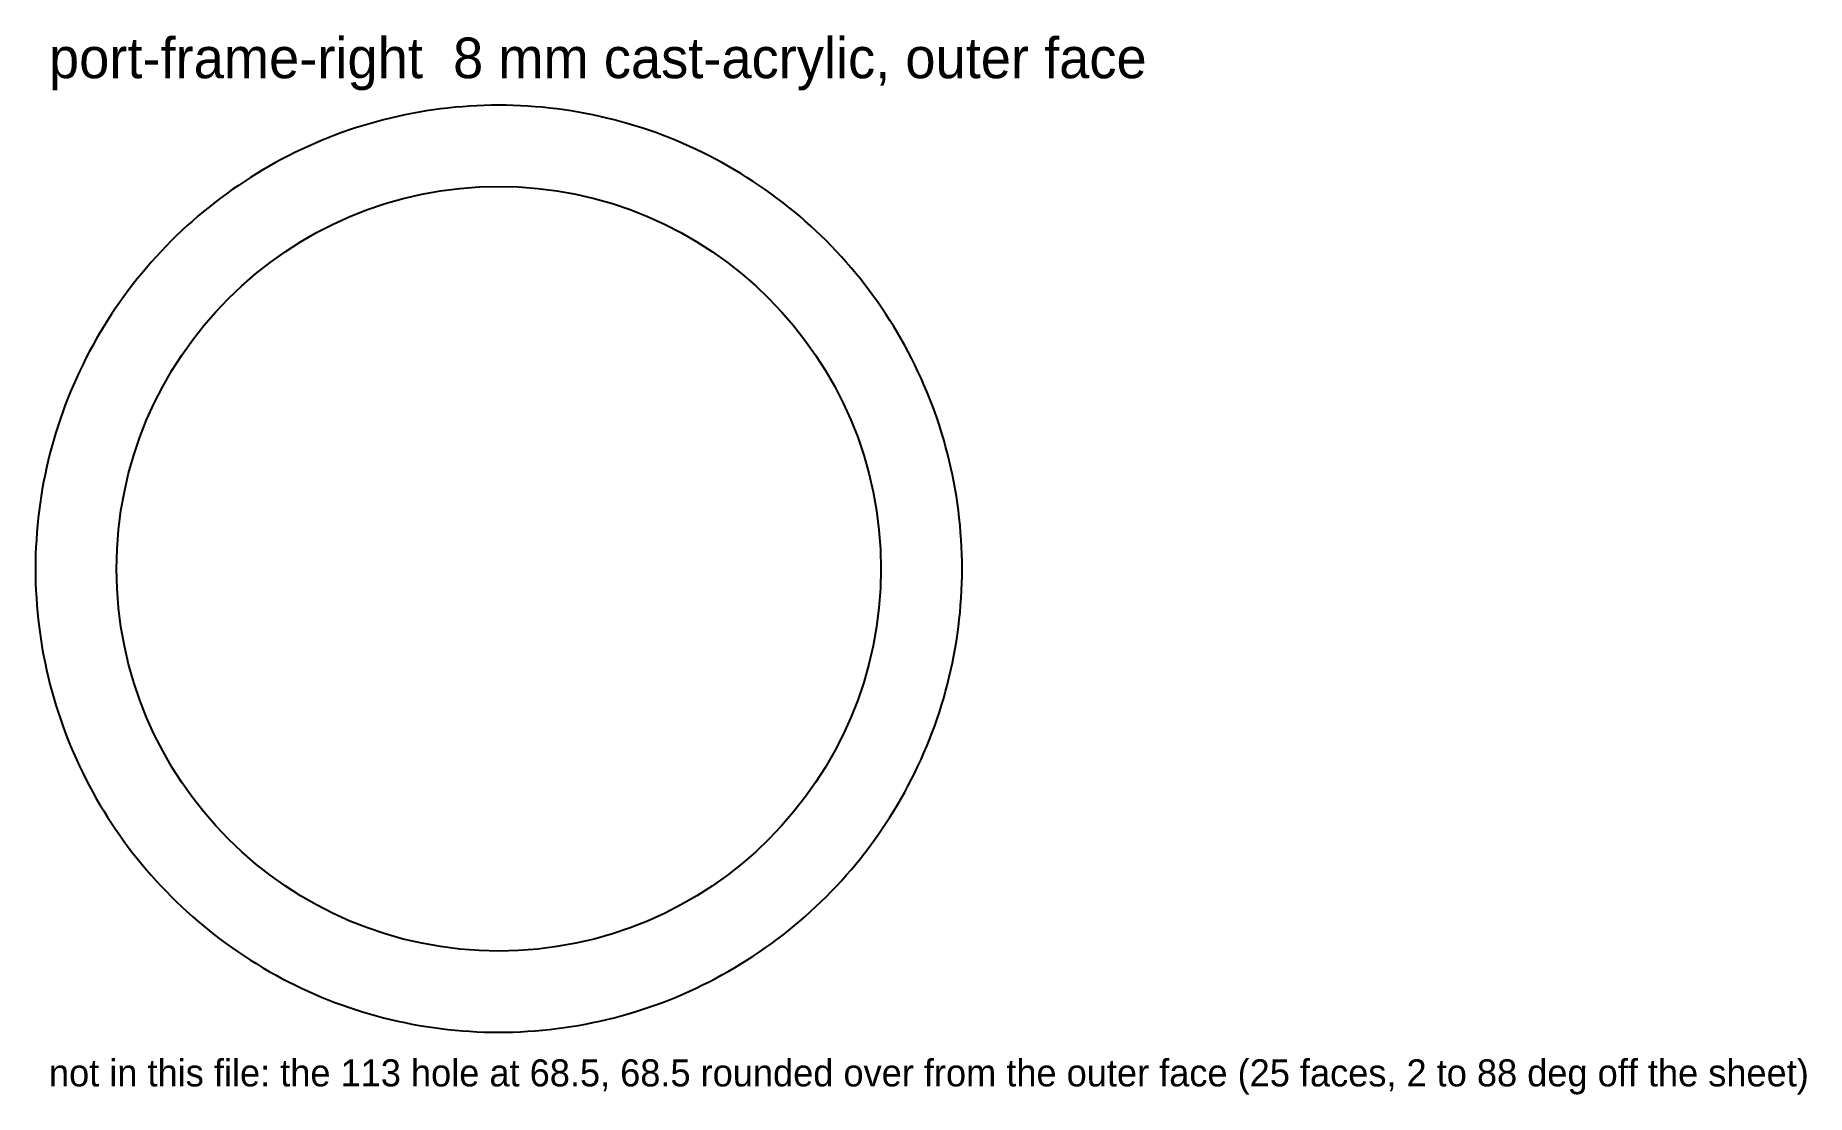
# Model space of a CAD drawing. Header units: millimetres. Extents: x 0 to 262, y -9 to 147.
import ezdxf

# ---------------------------------------------------------------- set-up
doc = ezdxf.new("R2010")
doc.units = ezdxf.units.MM
for name, color, linetype in [('CUT_INSIDE', 5, 'Continuous'), ('CUT_OUTSIDE', 1, 'Continuous'), ('NOTES', 7, 'Continuous')]:
    doc.layers.add(name, color=color, linetype=linetype)

msp = doc.modelspace()

# ---------------------------------------------------------------- linework, layer by layer
at = {"layer": 'CUT_INSIDE'}
msp.add_circle((68.5, 68.5), 56.5, dxfattribs=at)
at = {"layer": 'CUT_OUTSIDE'}
msp.add_lwpolyline([(137, 68.5), (136.99, 69.58), (136.97, 70.65), (136.92, 71.73), (136.86, 72.8), (136.79, 73.87), (136.7, 74.95), (136.59, 76.02), (136.46, 77.09), (136.32, 78.15), (136.16, 79.22), (135.98, 80.28), (135.79, 81.34), (135.58, 82.39), (135.35, 83.44), (135.11, 84.49), (134.85, 85.54), (134.57, 86.58), (134.28, 87.61), (133.97, 88.64), (133.65, 89.67), (133.31, 90.69), (132.95, 91.7), (132.58, 92.71), (132.19, 93.72), (131.79, 94.71), (131.37, 95.7), (130.93, 96.69), (130.48, 97.67), (130.01, 98.64), (129.53, 99.6), (129.04, 100.55), (128.53, 101.5), (128, 102.44), (127.46, 103.37), (126.91, 104.29), (126.34, 105.2), (125.75, 106.11), (125.16, 107), (124.54, 107.89), (123.92, 108.76), (123.28, 109.63), (122.63, 110.48), (121.96, 111.33), (121.28, 112.16), (120.59, 112.99), (119.88, 113.8), (119.16, 114.6), (118.43, 115.39), (117.69, 116.17), (116.94, 116.94), (116.17, 117.69), (115.39, 118.43), (114.6, 119.16), (113.8, 119.88), (112.99, 120.59), (112.16, 121.28), (111.33, 121.96), (110.48, 122.63), (109.63, 123.28), (108.76, 123.92), (107.89, 124.54), (107, 125.16), (106.11, 125.75), (105.2, 126.34), (104.29, 126.91), (103.37, 127.46), (102.44, 128), (101.5, 128.53), (100.55, 129.04), (99.6, 129.53), (98.64, 130.01), (97.67, 130.48), (96.69, 130.93), (95.7, 131.37), (94.71, 131.79), (93.72, 132.19), (92.71, 132.58), (91.7, 132.95), (90.69, 133.31), (89.67, 133.65), (88.64, 133.97), (87.61, 134.28), (86.58, 134.57), (85.54, 134.85), (84.49, 135.11), (83.44, 135.35), (82.39, 135.58), (81.34, 135.79), (80.28, 135.98), (79.22, 136.16), (78.15, 136.32), (77.09, 136.46), (76.02, 136.59), (74.95, 136.7), (73.87, 136.79), (72.8, 136.86), (71.73, 136.92), (70.65, 136.97), (69.58, 136.99), (68.5, 137), (67.42, 136.99), (66.35, 136.97), (65.27, 136.92), (64.2, 136.86), (63.13, 136.79), (62.05, 136.7), (60.98, 136.59), (59.91, 136.46), (58.85, 136.32), (57.78, 136.16), (56.72, 135.98), (55.66, 135.79), (54.61, 135.58), (53.56, 135.35), (52.51, 135.11), (51.46, 134.85), (50.42, 134.57), (49.39, 134.28), (48.36, 133.97), (47.33, 133.65), (46.31, 133.31), (45.3, 132.95), (44.29, 132.58), (43.28, 132.19), (42.29, 131.79), (41.3, 131.37), (40.31, 130.93), (39.33, 130.48), (38.36, 130.01), (37.4, 129.53), (36.45, 129.04), (35.5, 128.53), (34.56, 128), (33.63, 127.46), (32.71, 126.91), (31.8, 126.34), (30.89, 125.75), (30, 125.16), (29.11, 124.54), (28.24, 123.92), (27.37, 123.28), (26.52, 122.63), (25.67, 121.96), (24.84, 121.28), (24.01, 120.59), (23.2, 119.88), (22.4, 119.16), (21.61, 118.43), (20.83, 117.69), (20.06, 116.94), (19.31, 116.17), (18.57, 115.39), (17.84, 114.6), (17.12, 113.8), (16.41, 112.99), (15.72, 112.16), (15.04, 111.33), (14.37, 110.48), (13.72, 109.63), (13.08, 108.76), (12.46, 107.89), (11.84, 107), (11.25, 106.11), (10.66, 105.2), (10.09, 104.29), (9.54, 103.37), (9, 102.44), (8.47, 101.5), (7.96, 100.55), (7.47, 99.6), (6.99, 98.64), (6.52, 97.67), (6.07, 96.69), (5.63, 95.7), (5.21, 94.71), (4.81, 93.72), (4.42, 92.71), (4.05, 91.7), (3.69, 90.69), (3.35, 89.67), (3.03, 88.64), (2.72, 87.61), (2.43, 86.58), (2.15, 85.54), (1.89, 84.49), (1.65, 83.44), (1.42, 82.39), (1.21, 81.34), (1.02, 80.28), (0.84, 79.22), (0.68, 78.15), (0.54, 77.09), (0.41, 76.02), (0.3, 74.95), (0.21, 73.87), (0.14, 72.8), (0.08, 71.73), (0.03, 70.65), (0.01, 69.58), (0, 68.5), (0.01, 67.42), (0.03, 66.35), (0.08, 65.27), (0.14, 64.2), (0.21, 63.13), (0.3, 62.05), (0.41, 60.98), (0.54, 59.91), (0.68, 58.85), (0.84, 57.78), (1.02, 56.72), (1.21, 55.66), (1.42, 54.61), (1.65, 53.56), (1.89, 52.51), (2.15, 51.46), (2.43, 50.42), (2.72, 49.39), (3.03, 48.36), (3.35, 47.33), (3.69, 46.31), (4.05, 45.3), (4.42, 44.29), (4.81, 43.28), (5.21, 42.29), (5.63, 41.3), (6.07, 40.31), (6.52, 39.33), (6.99, 38.36), (7.47, 37.4), (7.96, 36.45), (8.47, 35.5), (9, 34.56), (9.54, 33.63), (10.09, 32.71), (10.66, 31.8), (11.25, 30.89), (11.84, 30), (12.46, 29.11), (13.08, 28.24), (13.72, 27.37), (14.37, 26.52), (15.04, 25.67), (15.72, 24.84), (16.41, 24.01), (17.12, 23.2), (17.84, 22.4), (18.57, 21.61), (19.31, 20.83), (20.06, 20.06), (20.83, 19.31), (21.61, 18.57), (22.4, 17.84), (23.2, 17.12), (24.01, 16.41), (24.84, 15.72), (25.67, 15.04), (26.52, 14.37), (27.37, 13.72), (28.24, 13.08), (29.11, 12.46), (30, 11.84), (30.89, 11.25), (31.8, 10.66), (32.71, 10.09), (33.63, 9.54), (34.56, 9), (35.5, 8.47), (36.45, 7.96), (37.4, 7.47), (38.36, 6.99), (39.33, 6.52), (40.31, 6.07), (41.3, 5.63), (42.29, 5.21), (43.28, 4.81), (44.29, 4.42), (45.3, 4.05), (46.31, 3.69), (47.33, 3.35), (48.36, 3.03), (49.39, 2.72), (50.42, 2.43), (51.46, 2.15), (52.51, 1.89), (53.56, 1.65), (54.61, 1.42), (55.66, 1.21), (56.72, 1.02), (57.78, 0.84), (58.85, 0.68), (59.91, 0.54), (60.98, 0.41), (62.05, 0.3), (63.13, 0.21), (64.2, 0.14), (65.27, 0.08), (66.35, 0.03), (67.42, 0.01), (68.5, 0), (69.58, 0.01), (70.65, 0.03), (71.73, 0.08), (72.8, 0.14), (73.87, 0.21), (74.95, 0.3), (76.02, 0.41), (77.09, 0.54), (78.15, 0.68), (79.22, 0.84), (80.28, 1.02), (81.34, 1.21), (82.39, 1.42), (83.44, 1.65), (84.49, 1.89), (85.54, 2.15), (86.58, 2.43), (87.61, 2.72), (88.64, 3.03), (89.67, 3.35), (90.69, 3.69), (91.7, 4.05), (92.71, 4.42), (93.72, 4.81), (94.71, 5.21), (95.7, 5.63), (96.69, 6.07), (97.67, 6.52), (98.64, 6.99), (99.6, 7.47), (100.55, 7.96), (101.5, 8.47), (102.44, 9), (103.37, 9.54), (104.29, 10.09), (105.2, 10.66), (106.11, 11.25), (107, 11.84), (107.89, 12.46), (108.76, 13.08), (109.63, 13.72), (110.48, 14.37), (111.33, 15.04), (112.16, 15.72), (112.99, 16.41), (113.8, 17.12), (114.6, 17.84), (115.39, 18.57), (116.17, 19.31), (116.94, 20.06), (117.69, 20.83), (118.43, 21.61), (119.16, 22.4), (119.88, 23.2), (120.59, 24.01), (121.28, 24.84), (121.96, 25.67), (122.63, 26.52), (123.28, 27.37), (123.92, 28.24), (124.54, 29.11), (125.16, 30), (125.75, 30.89), (126.34, 31.8), (126.91, 32.71), (127.46, 33.63), (128, 34.56), (128.53, 35.5), (129.04, 36.45), (129.53, 37.4), (130.01, 38.36), (130.48, 39.33), (130.93, 40.31), (131.37, 41.3), (131.79, 42.29), (132.19, 43.28), (132.58, 44.29), (132.95, 45.3), (133.31, 46.31), (133.65, 47.33), (133.97, 48.36), (134.28, 49.39), (134.57, 50.42), (134.85, 51.46), (135.11, 52.51), (135.35, 53.56), (135.58, 54.61), (135.79, 55.66), (135.98, 56.72), (136.16, 57.78), (136.32, 58.85), (136.46, 59.91), (136.59, 60.98), (136.7, 62.05), (136.79, 63.13), (136.86, 64.2), (136.92, 65.27), (136.97, 66.35), (136.99, 67.42), (137, 68.5)], close=True, dxfattribs=at)

# ---------------------------------------------------------------- texts
at = {"layer": 'NOTES'}
for s, height, p in [('port-frame-right  8 mm cast-acrylic, outer face', 6, (2, 141)), ('not in this file: the 113 hole at 68.5, 68.5 rounded over from the outer face (25 faces, 2 to 88 deg off the sheet)', 4, (2, -8))]:
    msp.add_text(s, height=height, dxfattribs=at).set_placement(p)

doc.saveas('drawing.dxf')
